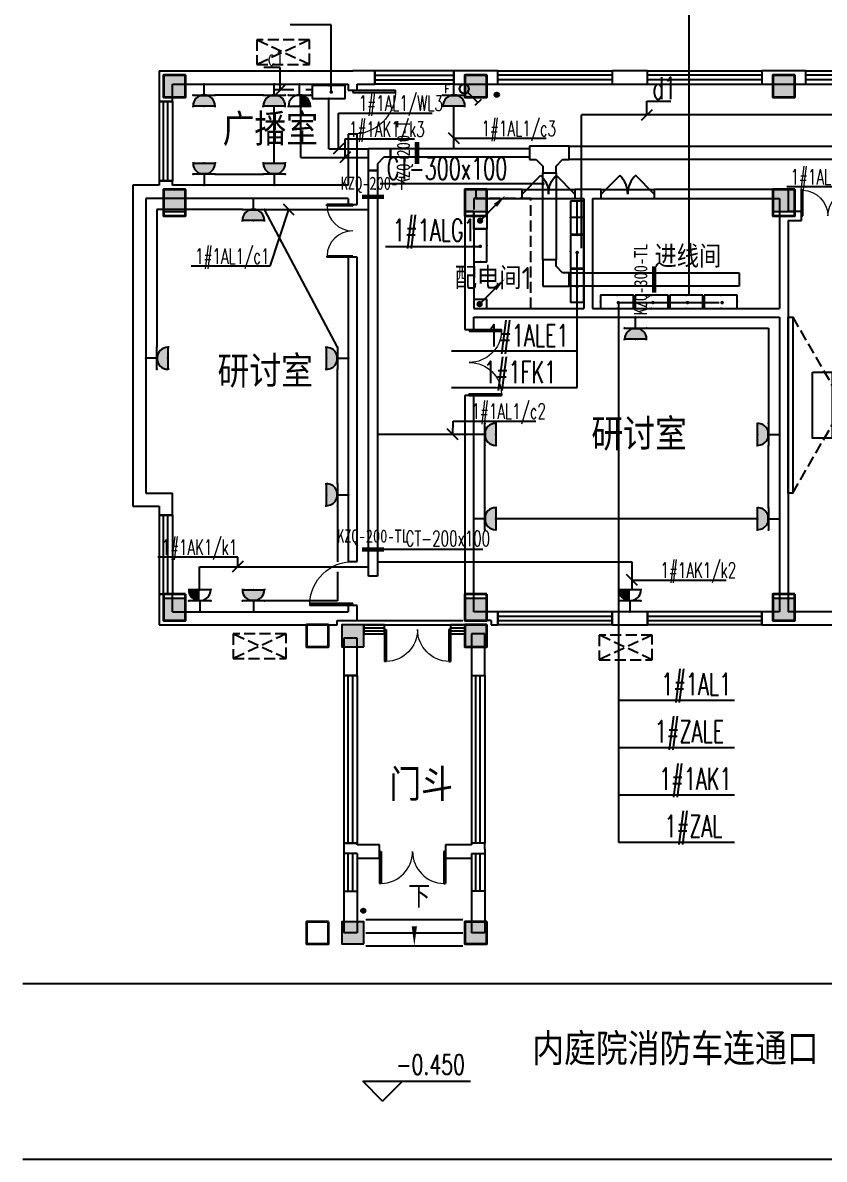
# Model space of a CAD drawing. Extents: x 0 to 302064749, y -59725395 to 1524223.
# Drawn here: x 2057830 to 2076047, y 1480524 to 1506369 of the extents above; entities that cross this region are included whole.
import ezdxf
from ezdxf.enums import TextEntityAlignment as Align

# ---------------------------------------------------------------- set-up
doc = ezdxf.new("R2010")
doc.units = 0
doc.header["$LTSCALE"] = 1000
doc.linetypes.add('DASH', pattern=[0.35, 0.25, -0.1])
for name, color, linetype in [('0-底图', 7, 'Continuous'), ('CABLETRAY', 4, 'Continuous'), ('CABLETRAY_DIM', 3, 'Continuous'), ('COLU', 7, 'Continuous'), ('COLU_HATCH', 251, 'Continuous'), ('CURTWALL', 4, 'Continuous'), ('DIM-照明', 3, 'Continuous'), ('DIM-箱柜', 7, 'Continuous'), ('DIM_ELEV', 3, 'Continuous'), ('DIM_SYMB', 3, 'Continuous'), ('DOOR_FIRE', 4, 'Continuous'), ('DOTLN', 2, 'DASH'), ('EQUIP-插座', 3, 'Continuous'), ('EQUIP-照明', 3, 'Continuous'), ('EQUIP-箱柜', 3, 'Continuous'), ('LWIRE', 4, 'Continuous'), ('PUB_TEXT', 7, 'Continuous'), ('STAIR', 2, 'Continuous'), ('TEL_LEAD', 3, 'Continuous'), ('TEXT', 7, 'Continuous'), ('WALL', 2, 'Continuous'), ('WINDOW', 4, 'Continuous'), ('WIRE-照明', 6, 'Continuous'), ('家具', 8, 'Continuous'), ('抗震支吊架', 2, 'Continuous'), ('排水', 153, 'Continuous'), ('看线', 30, 'Continuous'), ('空调外机', 211, 'Continuous'), ('道路-DX', 4, 'Continuous')]:
    doc.layers.add(name, color=color, linetype=linetype)
doc.layers.add('砼柱', color=2, linetype='Continuous', lineweight=35)
doc.styles.add('_TCH_DIM', font='SIMPLEX', dxfattribs={"width": 0.8, "height": 5, "bigfont": 'HZTXT'})
doc.styles.add('_TEL_DIM', font='simplex.shx', dxfattribs={"width": 0.8, "height": 3.5, "bigfont": 'gbcbig.shx'})
doc.styles.add('kzcad', font='', dxfattribs={"width": 0.8})
doc.styles.get("Standard").update_dxf_attribs({"font": 'geniso.shx', "bigfont": 'hztxt.shx'})
doc.styles.get('kzcad').set_extended_font_data('SimSun')

# ---------------------------------------------------------------- blocks, each defined once
blk = doc.blocks.new('$equip$00002928')
for p, q in [((-0.75, 0.6), (-0.75, 0)), ((0.75, 0.6), (-0.75, 0.6)), ((0.75, 0), (0.75, 0.6)), ((-0.75, 0), (0.75, 0))]:
    blk.add_line(p, q)
at = {"const_width": 0.04}
blk.add_lwpolyline([(-0.75, 0.6), (-0.75, 0), (0.75, 0), (0.75, 0.6), (-0.75, 0.6), (-0.75, 0)], dxfattribs=at)
for p in [(0, 0.6), (-0.75, 0.3), (0.75, 0.3), (0, 0)]:
    blk.add_point(p)
at = {"color": 7, "style": '_TEL_DIM', "flags": 1}
for tag in ['A', 'REMARK']:
    blk.add_attdef(tag, text='', height=0.00002, dxfattribs=at).set_placement((0, 0), align=Align.MIDDLE_CENTER)
blk = doc.blocks.new('$equip$00002936')
for p, q in [((-0.75, 0.6), (-0.75, 0)), ((0.75, 0.6), (-0.75, 0.6)), ((0, 0), (0, 0.6)), ((0.75, 0), (0.75, 0.6)), ((-0.75, 0.3), (0.75, 0.3)), ((-0.75, 0), (0.75, 0))]:
    blk.add_line(p, q)
at = {"const_width": 0.02}
blk.add_lwpolyline([(-0.75, 0.6), (-0.75, 0), (0.75, 0), (0.75, 0.6), (-0.75, 0.6), (-0.75, 0)], dxfattribs=at)
for p in [(0, 0.6), (-0.75, 0.3), (0, 0), (0.75, 0.3)]:
    blk.add_point(p)
at = {"color": 7, "style": '_TEL_DIM', "flags": 1}
for tag in ['A', 'REMARK']:
    blk.add_attdef(tag, text='', height=0.00002, dxfattribs=at).set_placement((0, 0), align=Align.MIDDLE_CENTER)
blk = doc.blocks.new('$TelecSys$00000079')
for p, q in [((0.7, 0.7), (0, 0)), ((0.104, 0.104), (0.104, 0.104)), ((-0.104, -0.104), (-0.104, -0.104))]:
    blk.add_line(p, q)
at = {"const_width": 0.142}
blk.add_lwpolyline([(-0.071, 0, 1), (0.071, 0, 1)], format="xyb", close=True, dxfattribs=at)
blk.add_solid([(0.63, 0.77), (0.77, 0.63), (1.15, 1.15)])
at = {"width": 0.8, "flags": 9}
blk.add_attdef('A', (0, 0), '', height=0.00002, dxfattribs=at)
blk = doc.blocks.new('$equip$00001237')
for p, q in [((-0.5, 1.05), (-0.5, 1)), ((0.5, 1.05), (0.5, 1)), ((-0.5, 1), (0.5, 1)), ((0.5, 0.5), (-0.5, 0.5)), ((0, 0.5), (0, 0))]:
    blk.add_line(p, q)
blk.add_arc((0, 1), 0.5, 180, 0)
for p in [(0, 1), (-0.5, 0.5), (0, 0), (0.5, 0.5)]:
    blk.add_point(p)
for points in [[(0.433, 0.75), (-0.433, 0.75), (0.5, 1), (-0.5, 1)], [(0.25, 0.567), (-0.25, 0.567), (0.433, 0.75), (-0.433, 0.75)], [(0, 0.5), (0, 0.5), (0.25, 0.567), (-0.25, 0.567)]]:
    blk.add_solid(points)
at = {"flags": 9}
blk.add_attdef('A', (0, 0), '', height=0.00002, dxfattribs=at)
blk = doc.blocks.new('$equip$00001764')
for p, q in [((-0.5, 1.05), (-0.5, 1)), ((0.5, 1.05), (0.5, 1)), ((-0.5, 1), (0.5, 1)), ((0.5, 0.5), (-0.5, 0.5)), ((0, 0.5), (0, 0))]:
    blk.add_line(p, q)
blk.add_arc((0, 1), 0.5, 180, 0)
for p in [(-0.5, 0.5), (0, 0), (0.5, 0.5)]:
    blk.add_point(p)
for points in [[(0.433, 0.75), (-0.433, 0.75), (0.5, 1), (-0.5, 1)], [(0.25, 0.567), (-0.25, 0.567), (0.433, 0.75), (-0.433, 0.75)], [(0, 0.5), (0, 0.5), (0.25, 0.567), (-0.25, 0.567)]]:
    blk.add_solid(points)
at = {"color": 7, "style": '_TEL_DIM'}
blk.add_attdef('$TEXT$', text='', height=0.4, dxfattribs=at).set_placement((0.303, 0.211), align=Align.MIDDLE_CENTER)
at = {"color": 7, "style": '_TEL_DIM', "flags": 1}
blk.add_attdef('A', text='', height=0.00002, dxfattribs=at).set_placement((0, 0), align=Align.MIDDLE_CENTER)
blk = doc.blocks.new('$equip$00002327')
for p, q in [((0.147, 0.356), (0.625, 0.833)), ((0.484, 0.975), (0.766, 0.692))]:
    blk.add_line(p, q)
blk.add_circle((0, 0.208), 0.208)
for p in [(-0.208, 0.208), (0, 0.417), (0, 0), (0.208, 0.208)]:
    blk.add_point(p)
at = {"color": 7, "flags": 1}
blk.add_attdef('A', text='', height=0.00002, dxfattribs=at).set_placement((0, 0), align=Align.MIDDLE_CENTER)
blk = doc.blocks.new('$equip$00001239')
for p, q in [((-0.5, 1.05), (-0.5, 1)), ((0.5, 1.05), (0.5, 1)), ((0.5, 1), (-0.5, 1)), ((0.5, 0.5), (-0.5, 0.5)), ((0, 0.5), (0, 0))]:
    blk.add_line(p, q)
blk.add_arc((0, 1), 0.5, 180, 0)
for points in [[(0, 0.75), (-0.433, 0.75), (0, 1), (-0.5, 1)], [(0, 0.567), (-0.25, 0.567), (0, 0.75), (-0.433, 0.75)], [(0, 0.5), (0, 0.5), (0, 0.567), (-0.25, 0.567)]]:
    blk.add_solid(points)
at = {"layer": 'EQUIP-照明'}
for p in [(0, 1), (-0.5, 0.5), (0, 0), (0.5, 0.5)]:
    blk.add_point(p, dxfattribs=at)
at = {"layer": 'EQUIP-照明', "flags": 9}
blk.add_attdef('A', (0, 0), '', height=0.00002, dxfattribs=at)
blk = doc.blocks.new('gfhj')
at = {"layer": 'WIRE-照明'}
blk.add_line((2070356, -9532), (2070356, -2024), dxfattribs=at)
blk = doc.blocks.new('js')
at = {"layer": '家具', "linetype": 'DASH'}
for points in [[(569568, 805988), (573281, 812418)], [(569568, 809988), (573281, 803558)]]:
    blk.add_lwpolyline(points, dxfattribs=at)
at = {"layer": '家具'}
for points in [[(573068, 811738), (573068, 811138), (573468, 811138), (573468, 811738)], [(573468, 811613), (573468, 811263), (573818, 811263), (573818, 811613)], [(574068, 811738), (574068, 811138), (574468, 811138), (574468, 811738)], [(574468, 811613), (574468, 811263), (574818, 811263), (574818, 811613)], [(575068, 811738), (575068, 811138), (575468, 811138), (575468, 811738)], [(575468, 811613), (575468, 811263), (575818, 811263), (575818, 811613)], [(576068, 811738), (576068, 811138), (576468, 811138), (576468, 811738)], [(576468, 811613), (576468, 811263), (576818, 811263), (576818, 811613)], [(577068, 811738), (577068, 811138), (577468, 811138), (577468, 811738)], [(577468, 811613), (577468, 811263), (577818, 811263), (577818, 811613)], [(577968, 811738), (577968, 811138), (578368, 811138), (578368, 811738)], [(578368, 811613), (578368, 811263), (578718, 811263), (578718, 811613)], [(578868, 811738), (578868, 811138), (579268, 811138), (579268, 811738)], [(579268, 811613), (579268, 811263), (579618, 811263), (579618, 811613)], [(573068, 811138), (573068, 810538), (573468, 810538), (573468, 811138)], [(574068, 811138), (574068, 810538), (574468, 810538), (574468, 811138)], [(575068, 811138), (575068, 810538), (575468, 810538), (575468, 811138)], [(576068, 811138), (576068, 810538), (576468, 810538), (576468, 811138)], [(577068, 811138), (577068, 810538), (577468, 810538), (577468, 811138)], [(577968, 811138), (577968, 810538), (578368, 810538), (578368, 811138)], [(578868, 811138), (578868, 810538), (579268, 810538), (579268, 811138)], [(573468, 811013), (573468, 810663), (573818, 810663), (573818, 811013)], [(574468, 811013), (574468, 810663), (574818, 810663), (574818, 811013)], [(575468, 811013), (575468, 810663), (575818, 810663), (575818, 811013)], [(576468, 811013), (576468, 810663), (576818, 810663), (576818, 811013)], [(577468, 811013), (577468, 810663), (577818, 810663), (577818, 811013)], [(578368, 811013), (578368, 810663), (578718, 810663), (578718, 811013)], [(579268, 811013), (579268, 810663), (579618, 810663), (579618, 811013)], [(569468, 805988), (569468, 809988), (569568, 809988), (569568, 805988)], [(572068, 809038), (572068, 809638), (572468, 809638), (572468, 809038)], [(572468, 809163), (572468, 809513), (572818, 809513), (572818, 809163)], [(573068, 809038), (573068, 809638), (573468, 809638), (573468, 809038)], [(573468, 809163), (573468, 809513), (573818, 809513), (573818, 809163)], [(574068, 809038), (574068, 809638), (574468, 809638), (574468, 809038)], [(574468, 809163), (574468, 809513), (574818, 809513), (574818, 809163)], [(575068, 809038), (575068, 809638), (575468, 809638), (575468, 809038)], [(575468, 809163), (575468, 809513), (575818, 809513), (575818, 809163)], [(576068, 809038), (576068, 809638), (576468, 809638), (576468, 809038)], [(576468, 809163), (576468, 809513), (576818, 809513), (576818, 809163)], [(577068, 809038), (577068, 809638), (577468, 809638), (577468, 809038)], [(577468, 809163), (577468, 809513), (577818, 809513), (577818, 809163)], [(577968, 809038), (577968, 809638), (578368, 809638), (578368, 809038)], [(578368, 809163), (578368, 809513), (578718, 809513), (578718, 809163)], [(578868, 809038), (578868, 809638), (579268, 809638), (579268, 809038)], [(579268, 809163), (579268, 809513), (579618, 809513), (579618, 809163)], [(572068, 808438), (572068, 809038), (572468, 809038), (572468, 808438)], [(573068, 808438), (573068, 809038), (573468, 809038), (573468, 808438)], [(574068, 808438), (574068, 809038), (574468, 809038), (574468, 808438)], [(575068, 808438), (575068, 809038), (575468, 809038), (575468, 808438)], [(576068, 808438), (576068, 809038), (576468, 809038), (576468, 808438)], [(577068, 808438), (577068, 809038), (577468, 809038), (577468, 808438)], [(577968, 808438), (577968, 809038), (578368, 809038), (578368, 808438)], [(578868, 808438), (578868, 809038), (579268, 809038), (579268, 808438)], [(570018, 808738), (570468, 808738), (570468, 807238), (570018, 807238)], [(572468, 808563), (572468, 808913), (572818, 808913), (572818, 808563)], [(573468, 808563), (573468, 808913), (573818, 808913), (573818, 808563)], [(574468, 808563), (574468, 808913), (574818, 808913), (574818, 808563)], [(575468, 808563), (575468, 808913), (575818, 808913), (575818, 808563)], [(576468, 808563), (576468, 808913), (576818, 808913), (576818, 808563)], [(577468, 808563), (577468, 808913), (577818, 808913), (577818, 808563)], [(578368, 808563), (578368, 808913), (578718, 808913), (578718, 808563)], [(579268, 808563), (579268, 808913), (579618, 808913), (579618, 808563)], [(572068, 806938), (572068, 807538), (572468, 807538), (572468, 806938)], [(572468, 807063), (572468, 807413), (572818, 807413), (572818, 807063)], [(573068, 806938), (573068, 807538), (573468, 807538), (573468, 806938)], [(573468, 807063), (573468, 807413), (573818, 807413), (573818, 807063)], [(574068, 806938), (574068, 807538), (574468, 807538), (574468, 806938)], [(574468, 807063), (574468, 807413), (574818, 807413), (574818, 807063)], [(575068, 806938), (575068, 807538), (575468, 807538), (575468, 806938)], [(575468, 807063), (575468, 807413), (575818, 807413), (575818, 807063)], [(576068, 806938), (576068, 807538), (576468, 807538), (576468, 806938)], [(576468, 807063), (576468, 807413), (576818, 807413), (576818, 807063)], [(577068, 806938), (577068, 807538), (577468, 807538), (577468, 806938)], [(577468, 807063), (577468, 807413), (577818, 807413), (577818, 807063)], [(577968, 806938), (577968, 807538), (578368, 807538), (578368, 806938)], [(578368, 807063), (578368, 807413), (578718, 807413), (578718, 807063)], [(578868, 806938), (578868, 807538), (579268, 807538), (579268, 806938)], [(579268, 807063), (579268, 807413), (579618, 807413), (579618, 807063)], [(579768, 806938), (579768, 807538), (580168, 807538), (580168, 806938)], [(580168, 807063), (580168, 807413), (580518, 807413), (580518, 807063)], [(572068, 806338), (572068, 806938), (572468, 806938), (572468, 806338)], [(573068, 806338), (573068, 806938), (573468, 806938), (573468, 806338)], [(574068, 806338), (574068, 806938), (574468, 806938), (574468, 806338)], [(575068, 806338), (575068, 806938), (575468, 806938), (575468, 806338)], [(576068, 806338), (576068, 806938), (576468, 806938), (576468, 806338)], [(577068, 806338), (577068, 806938), (577468, 806938), (577468, 806338)], [(577968, 806338), (577968, 806938), (578368, 806938), (578368, 806338)], [(578868, 806338), (578868, 806938), (579268, 806938), (579268, 806338)], [(579768, 806338), (579768, 806938), (580168, 806938), (580168, 806338)], [(572468, 806463), (572468, 806813), (572818, 806813), (572818, 806463)], [(573468, 806463), (573468, 806813), (573818, 806813), (573818, 806463)], [(574468, 806463), (574468, 806813), (574818, 806813), (574818, 806463)], [(575468, 806463), (575468, 806813), (575818, 806813), (575818, 806463)], [(576468, 806463), (576468, 806813), (576818, 806813), (576818, 806463)], [(577468, 806463), (577468, 806813), (577818, 806813), (577818, 806463)], [(578368, 806463), (578368, 806813), (578718, 806813), (578718, 806463)], [(579268, 806463), (579268, 806813), (579618, 806813), (579618, 806463)], [(580168, 806463), (580168, 806813), (580518, 806813), (580518, 806463)], [(573068, 804838), (573068, 805438), (573468, 805438), (573468, 804838)], [(574068, 804838), (574068, 805438), (574468, 805438), (574468, 804838)], [(575068, 804838), (575068, 805438), (575468, 805438), (575468, 804838)], [(576068, 804838), (576068, 805438), (576468, 805438), (576468, 804838)], [(577068, 804838), (577068, 805438), (577468, 805438), (577468, 804838)], [(577968, 804838), (577968, 805438), (578368, 805438), (578368, 804838)], [(578868, 804838), (578868, 805438), (579268, 805438), (579268, 804838)], [(579768, 804838), (579768, 805438), (580168, 805438), (580168, 804838)], [(573468, 804963), (573468, 805313), (573818, 805313), (573818, 804963)], [(574468, 804963), (574468, 805313), (574818, 805313), (574818, 804963)], [(575468, 804963), (575468, 805313), (575818, 805313), (575818, 804963)], [(576468, 804963), (576468, 805313), (576818, 805313), (576818, 804963)], [(577468, 804963), (577468, 805313), (577818, 805313), (577818, 804963)], [(578368, 804963), (578368, 805313), (578718, 805313), (578718, 804963)], [(579268, 804963), (579268, 805313), (579618, 805313), (579618, 804963)], [(580168, 804963), (580168, 805313), (580518, 805313), (580518, 804963)], [(573068, 804238), (573068, 804838), (573468, 804838), (573468, 804238)], [(574068, 804238), (574068, 804838), (574468, 804838), (574468, 804238)], [(575068, 804238), (575068, 804838), (575468, 804838), (575468, 804238)], [(576068, 804238), (576068, 804838), (576468, 804838), (576468, 804238)], [(577068, 804238), (577068, 804838), (577468, 804838), (577468, 804238)], [(577968, 804238), (577968, 804838), (578368, 804838), (578368, 804238)], [(578868, 804238), (578868, 804838), (579268, 804838), (579268, 804238)], [(579768, 804238), (579768, 804838), (580168, 804838), (580168, 804238)], [(573468, 804363), (573468, 804713), (573818, 804713), (573818, 804363)], [(574468, 804363), (574468, 804713), (574818, 804713), (574818, 804363)], [(575468, 804363), (575468, 804713), (575818, 804713), (575818, 804363)], [(576468, 804363), (576468, 804713), (576818, 804713), (576818, 804363)], [(577468, 804363), (577468, 804713), (577818, 804713), (577818, 804363)], [(578368, 804363), (578368, 804713), (578718, 804713), (578718, 804363)], [(579268, 804363), (579268, 804713), (579618, 804713), (579618, 804363)], [(580168, 804363), (580168, 804713), (580518, 804713), (580518, 804363)]]:
    blk.add_lwpolyline(points, close=True, dxfattribs=at)
blk = doc.blocks.new('ng')
at = {"layer": '排水'}
for p, q in [((345991, 781358), (346091, 781358)), ((346041, 781408), (346041, 781308))]:
    blk.add_line(p, q, dxfattribs=at)
blk.add_circle((346041, 781358), 50, dxfattribs=at)
blk = doc.blocks.new('1111')
at = {"layer": 'COLU_HATCH'}
h = blk.add_hatch(color=256, dxfattribs=at)
h.dxf.hatch_style = 1
h.paths.add_polyline_path([(1099492, 1114091), (1099492, 1114591), (1098992, 1114591), (1098992, 1114091)])
h = blk.add_hatch(color=256, dxfattribs=at)
h.dxf.hatch_style = 1
h.paths.add_polyline_path([(1106342, 1114091), (1106342, 1114591), (1105842, 1114591), (1105842, 1114091)])
h = blk.add_hatch(color=256, dxfattribs=at)
h.dxf.hatch_style = 1
h.paths.add_polyline_path([(1113342, 1114091), (1113342, 1114591), (1112842, 1114591), (1112842, 1114091)])
h = blk.add_hatch(color=256, dxfattribs=at)
h.dxf.hatch_style = 1
h.paths.add_polyline_path([(1099492, 1111491), (1099492, 1111991), (1098992, 1111991), (1098992, 1111491)])
h = blk.add_hatch(color=256, dxfattribs=at)
h.dxf.hatch_style = 1
h.paths.add_polyline_path([(1106342, 1111491), (1106342, 1111991), (1105842, 1111991), (1105842, 1111491)])
h = blk.add_hatch(color=256, dxfattribs=at)
h.dxf.hatch_style = 1
h.paths.add_polyline_path([(1113342, 1111491), (1113342, 1111991), (1112842, 1111991), (1112842, 1111491)])
h = blk.add_hatch(color=256, dxfattribs=at)
h.dxf.hatch_style = 1
h.paths.add_polyline_path([(1099492, 1102191), (1099492, 1102691), (1098992, 1102691), (1098992, 1102191)])
h = blk.add_hatch(color=256, dxfattribs=at)
h.dxf.hatch_style = 1
h.paths.add_polyline_path([(1106342, 1102191), (1106342, 1102691), (1105842, 1102691), (1105842, 1102191)])
h = blk.add_hatch(color=256, dxfattribs=at)
h.dxf.hatch_style = 1
h.paths.add_polyline_path([(1113342, 1102191), (1113342, 1102691), (1112842, 1102691), (1112842, 1102191)])
h = blk.add_hatch(color=256, dxfattribs=at)
h.dxf.hatch_style = 1
h.paths.add_polyline_path([(1103542, 1101591), (1103542, 1102091), (1103042, 1102091), (1103042, 1101591)])
h = blk.add_hatch(color=256, dxfattribs=at)
h.dxf.hatch_style = 1
h.paths.add_polyline_path([(1106342, 1101591), (1106342, 1102091), (1105842, 1102091), (1105842, 1101591)])
h = blk.add_hatch(color=256, dxfattribs=at)
h.dxf.hatch_style = 1
h.paths.add_polyline_path([(1103542, 1094841), (1103542, 1095341), (1103042, 1095341), (1103042, 1094841)])
h = blk.add_hatch(color=256, dxfattribs=at)
h.dxf.hatch_style = 1
h.paths.add_polyline_path([(1106342, 1094841), (1106342, 1095341), (1105842, 1095341), (1105842, 1094841)])
at = {"layer": 'COLU'}
for points in [[(1099492, 1114091), (1099492, 1114591), (1098992, 1114591), (1098992, 1114091)], [(1106342, 1114091), (1106342, 1114591), (1105842, 1114591), (1105842, 1114091)], [(1113342, 1114091), (1113342, 1114591), (1112842, 1114591), (1112842, 1114091)], [(1099492, 1111491), (1099492, 1111991), (1098992, 1111991), (1098992, 1111491)], [(1106342, 1111491), (1106342, 1111991), (1105842, 1111991), (1105842, 1111491)], [(1113342, 1111491), (1113342, 1111991), (1112842, 1111991), (1112842, 1111491)], [(1099492, 1102191), (1099492, 1102691), (1098992, 1102691), (1098992, 1102191)], [(1106342, 1102191), (1106342, 1102691), (1105842, 1102691), (1105842, 1102191)], [(1113342, 1102191), (1113342, 1102691), (1112842, 1102691), (1112842, 1102191)], [(1103542, 1101591), (1103542, 1102091), (1103042, 1102091), (1103042, 1101591)], [(1106342, 1101591), (1106342, 1102091), (1105842, 1102091), (1105842, 1101591)], [(1103542, 1094841), (1103542, 1095341), (1103042, 1095341), (1103042, 1094841)], [(1106342, 1094841), (1106342, 1095341), (1105842, 1095341), (1105842, 1094841)]]:
    blk.add_lwpolyline(points, close=True, dxfattribs=at)
blk = doc.blocks.new('rtyu')
at = {"layer": '砼柱', "lineweight": 35}
for points in [[(2821608, 730240), (2821108, 730240), (2821108, 729740), (2821608, 729740)], [(2821608, 730240), (2821108, 730240), (2821108, 729740), (2821608, 729740)], [(2828458, 730240), (2827958, 730240), (2827958, 729740), (2828458, 729740)], [(2828458, 730240), (2827958, 730240), (2827958, 729740), (2828458, 729740)], [(2835458, 730240), (2834958, 730240), (2834958, 729740), (2835458, 729740)], [(2835458, 730240), (2834958, 730240), (2834958, 729740), (2835458, 729740)], [(2821608, 727640), (2821108, 727640), (2821108, 727040), (2821608, 727040)], [(2821608, 727640), (2821108, 727640), (2821108, 727040), (2821608, 727040)], [(2828458, 727640), (2827958, 727640), (2827958, 727040), (2828458, 727040)], [(2828458, 727640), (2827958, 727640), (2827958, 727040), (2828458, 727040)], [(2835458, 727640), (2834958, 727640), (2834958, 727040), (2835458, 727040)], [(2835458, 727640), (2834958, 727640), (2834958, 727040), (2835458, 727040)], [(2821608, 718440), (2821108, 718440), (2821108, 717840), (2821608, 717840)], [(2821608, 718440), (2821108, 718440), (2821108, 717840), (2821608, 717840)], [(2828458, 718440), (2827958, 718440), (2827958, 717840), (2828458, 717840)], [(2828458, 718440), (2827958, 718440), (2827958, 717840), (2828458, 717840)], [(2835458, 718440), (2834958, 718440), (2834958, 717840), (2835458, 717840)], [(2835458, 718440), (2834958, 718440), (2834958, 717840), (2835458, 717840)], [(2824858, 717740), (2824358, 717740), (2824358, 717240), (2824858, 717240)], [(2824858, 717740), (2824358, 717740), (2824358, 717240), (2824858, 717240)], [(2828458, 717740), (2827958, 717740), (2827958, 717240), (2828458, 717240)], [(2828458, 717740), (2827958, 717740), (2827958, 717240), (2828458, 717240)], [(2824858, 710990), (2824358, 710990), (2824358, 710490), (2824858, 710490)], [(2824858, 710990), (2824358, 710990), (2824358, 710490), (2824858, 710490)], [(2828458, 710990), (2827958, 710990), (2827958, 710490), (2828458, 710490)], [(2828458, 710990), (2827958, 710990), (2827958, 710490), (2828458, 710490)]]:
    blk.add_lwpolyline(points, close=True, dxfattribs=at)
blk = doc.blocks.new('A$C6D717843')
at = {"layer": 'TEXT'}
blk.add_blockref('rtyu', (-2821208, -641940), dxfattribs=at)
blk = doc.blocks.new('$WINLIB2D$00000001')
at = {"color": 0}
for points in [[(-0.5, 0.5), (-0.5, -0.5)], [(-0.5, 0.5), (0.5, 0.5)], [(0.5, -0.5), (0.5, 0.5)], [(0.5, 0.1667), (-0.5, 0.1667)], [(0.5, -0.1667), (-0.5, -0.1667)], [(-0.5, -0.5), (0.5, -0.5)]]:
    blk.add_lwpolyline(points, dxfattribs=at)
blk = doc.blocks.new('$DorLib2D$00000002')
for p, q in [((-0.5, 0), (-0.5, 0.4875)), ((-0.475, 0.4875), (-0.5, 0.4875)), ((-0.475, 0), (-0.475, 0.4875)), ((0.475, 0), (0.475, 0.4875)), ((0.475, 0.4875), (0.5, 0.4875)), ((0.5, 0), (0.5, 0.4875)), ((-0.5, 0), (-0.475, 0)), ((0.5, 0), (0.475, 0))]:
    blk.add_line(p, q)
at = {"lineweight": 13}
for centre, start, end in [((-0.4875, 0), 0, 88.53072), ((0.4875, 0), 91.46928, 180)]:
    blk.add_arc(centre, 0.4875, start, end, dxfattribs=at)
blk = doc.blocks.new('$DorLib2D$00000001')
for p, q in [((0.45, 0.975), (0.5, 0.975)), ((0.45, 0), (0.45, 0.975)), ((0.5, 0), (0.5, 0.975)), ((0.5, 0), (0.45, 0))]:
    blk.add_line(p, q)
at = {"lineweight": 13}
blk.add_arc((0.475, 0), 0.975, 91.4693, 180, dxfattribs=at)
blk = doc.blocks.new('$DorLib2D$00000116')
at = {"color": 0}
for p, q in [((-0.5, 0), (-0.146, 0.354)), ((0.5, 0), (0.146, 0.354))]:
    blk.add_line(p, q, dxfattribs=at)
for centre, start, end in [((-0.5, 0), 0, 45), ((0.5, 0), 135, 180)]:
    blk.add_arc(centre, 0.5, start, end, dxfattribs=at)
blk = doc.blocks.new('gfhjghj')
at = {"layer": 'CURTWALL'}
for p, q in [((1068656.6, 13750.1), (1068182.7, 13750.1)), ((1068182.7, 13750.1), (1068182.7, 13550.1)), ((1068656.6, 13550.1), (1068656.6, 13750.1)), ((1070482.7, 13750.1), (1070156.6, 13750.1)), ((1070156.6, 13750.1), (1070156.6, 13550.1)), ((1070482.7, 13550.1), (1070482.7, 13750.1)), ((1068182.7, 13683.4), (1068656.6, 13683.4)), ((1068182.7, 13616.7), (1068656.6, 13616.7)), ((1068182.7, 13550.1), (1068656.6, 13550.1)), ((1070156.6, 13683.4), (1070482.7, 13683.4)), ((1070156.6, 13616.7), (1070482.7, 13616.7)), ((1070156.6, 13550.1), (1070482.7, 13550.1))]:
    blk.add_line(p, q, dxfattribs=at)
at = {"layer": 'DIM_ELEV'}
for p, q in [((1068611.5, 2923.2), (1068161.5, 3373.2)), ((1068161.5, 3373.2), (1070612.5, 3373.2)), ((1068611.5, 2923.2), (1069061.5, 3373.2))]:
    blk.add_line(p, q, dxfattribs=at)
at = {"layer": 'DIM_SYMB'}
blk.add_lwpolyline([(1069332.7, 7166.8, 0, 0, 0), (1069332.7, 6450.1, 0, 120, 0), (1069332.7, 6900.1, 0, 0, 0)], format="xyseb", dxfattribs=at)
at = {"layer": 'DOOR_FIRE'}
for p, q in [((1071782.7, 23650.1), (1072982.7, 23650.1)), ((1073582.7, 23650.1), (1074782.7, 23650.1)), ((1071782.7, 23450.1), (1072982.7, 23450.1)), ((1073582.7, 23450.1), (1074782.7, 23450.1))]:
    blk.add_line(p, q, dxfattribs=at)
at = {"layer": 'STAIR'}
for p, q in [((1068232.7, 7050.1), (1070432.7, 7050.1)), ((1068232.7, 6750.1), (1070432.7, 6750.1)), ((1068232.7, 6450.1), (1070432.7, 6450.1))]:
    blk.add_line(p, q, dxfattribs=at)
at = {"layer": 'WALL'}
for p, q in [((1063532.7, 26350.1), (1067932.7, 26350.1)), ((1063532.7, 26350.1), (1063532.7, 25650.1)), ((1068432.7, 26350.1), (1067932.7, 26350.1)), ((1068432.7, 26050.1), (1068432.7, 26350.1)), ((1071232.7, 26350.1), (1070232.7, 26350.1)), ((1070232.7, 26350.1), (1070232.7, 26050.1)), ((1071232.7, 26050.1), (1071232.7, 26350.1)), ((1074632.7, 26350.1), (1073832.7, 26350.1)), ((1073832.7, 26350.1), (1073832.7, 26050.1)), ((1074632.7, 26050.1), (1074632.7, 26350.1)), ((1078232.7, 26350.1), (1077232.7, 26350.1)), ((1077232.7, 26350.1), (1077232.7, 26050.1)), ((1078232.7, 26050.1), (1078232.7, 26350.1)), ((1063832.7, 26050.1), (1067832.7, 26050.1)), ((1063832.7, 25650.1), (1063832.7, 26050.1)), ((1067832.7, 26050.1), (1067832.7, 25910.1)), ((1067832.7, 25910.1), (1068032.7, 25910.1)), ((1068032.7, 26050.1), (1068432.7, 26050.1)), ((1068032.7, 25910.1), (1068032.7, 26050.1)), ((1070232.7, 26050.1), (1071232.7, 26050.1)), ((1073832.7, 26050.1), (1074632.7, 26050.1)), ((1077232.7, 26050.1), (1078232.7, 26050.1)), ((1063532.7, 25650.1), (1063832.7, 25650.1)), ((1068032.7, 24910.1), (1067832.7, 24910.1)), ((1067832.7, 24910.1), (1067832.7, 23750.1)), ((1068032.7, 23550.1), (1068032.7, 24910.1)), ((1063832.7, 23850.1), (1063532.7, 23850.1)), ((1063532.7, 23850.1), (1063532.7, 23750.1)), ((1063832.7, 23750.1), (1063832.7, 23850.1)), ((1062932.7, 23750.1), (1062932.7, 16450.1)), ((1063532.7, 23750.1), (1062932.7, 23750.1)), ((1067832.7, 23750.1), (1063832.7, 23750.1)), ((1068032.7, 23310.1), (1068032.7, 23550.1)), ((1071782.7, 23650.1), (1070732.7, 23650.1)), ((1070732.7, 23650.1), (1070732.7, 23450.1)), ((1071782.7, 23450.1), (1071782.7, 23650.1)), ((1073282.7, 23650.1), (1072982.7, 23650.1)), ((1072982.7, 23650.1), (1072982.7, 23450.1)), ((1073582.7, 23650.1), (1073282.7, 23650.1)), ((1073582.7, 23450.1), (1073582.7, 23650.1)), ((1077832.7, 23650.1), (1074782.7, 23650.1)), ((1074782.7, 23650.1), (1074782.7, 23450.1)), ((1077832.7, 23650.1), (1077832.7, 23150.1)), ((1063232.7, 23450.1), (1063232.7, 16750.1)), ((1063732.7, 23450.1), (1063232.7, 23450.1)), ((1067832.7, 23450.1), (1063732.7, 23450.1)), ((1067832.7, 23450.1), (1067832.7, 23310.1)), ((1067832.7, 23310.1), (1068032.7, 23310.1)), ((1070732.7, 23450.1), (1071782.7, 23450.1)), ((1072982.7, 23450.1), (1073182.7, 23450.1)), ((1073182.7, 23450.1), (1073182.7, 20950.1)), ((1073382.7, 23450.1), (1073382.7, 20950.1)), ((1073382.7, 23450.1), (1073582.7, 23450.1)), ((1074782.7, 23450.1), (1077632.7, 23450.1)), ((1077632.7, 23450.1), (1077632.7, 23050.1)), ((1070482.7, 23150.1), (1070482.7, 20850.1)), ((1070682.7, 23150.1), (1070482.7, 23150.1)), ((1070682.7, 23150.1), (1070682.7, 20950.1)), ((1077632.7, 23050.1), (1077632.7, 20950.1)), ((1078132.7, 23150.1), (1077832.7, 23150.1)), ((1078132.7, 22950.1), (1078132.7, 23150.1)), ((1077832.7, 22950.1), (1078132.7, 22950.1)), ((1077832.7, 22950.1), (1077832.7, 20850.1)), ((1067832.7, 22110.1), (1067832.7, 15190.1)), ((1068032.7, 22110.1), (1067832.7, 22110.1)), ((1068032.7, 15190.1), (1068032.7, 22110.1)), ((1070682.7, 20950.1), (1073182.7, 20950.1)), ((1073382.7, 20950.1), (1077632.7, 20950.1)), ((1070482.7, 20850.1), (1070482.7, 20470.3)), ((1070682.7, 20470.3), (1070682.7, 20750.1)), ((1070682.7, 20750.1), (1073282.7, 20750.1)), ((1073282.7, 20750.1), (1077632.7, 20750.1)), ((1077632.7, 20750.1), (1077632.7, 14050.1)), ((1077832.7, 20850.1), (1077832.7, 14050.1)), ((1070482.7, 20470.3), (1070682.7, 20470.3)), ((1070682.7, 18970.3), (1070482.7, 18970.3)), ((1070482.7, 18970.3), (1070482.7, 13850.1)), ((1070682.7, 14050.1), (1070682.7, 18970.3)), ((1063232.7, 16750.1), (1063832.7, 16750.1)), ((1063832.7, 16250.1), (1063832.7, 16750.1)), ((1062932.7, 16450.1), (1063532.7, 16450.1)), ((1063532.7, 16450.1), (1063532.7, 16250.1)), ((1063532.7, 16250.1), (1063832.7, 16250.1)), ((1067832.7, 15190.1), (1068032.7, 15190.1)), ((1063832.7, 14450.1), (1063532.7, 14450.1)), ((1063532.7, 14450.1), (1063532.7, 13750.1)), ((1063832.7, 14050.1), (1063832.7, 14450.1)), ((1063832.7, 14050.1), (1067582.7, 14050.1)), ((1067582.7, 14050.1), (1067832.7, 14050.1)), ((1068032.7, 14190.1), (1067832.7, 14190.1)), ((1067832.7, 14190.1), (1067832.7, 14050.1)), ((1068032.7, 13850.1), (1068032.7, 14190.1)), ((1071082.7, 14050.1), (1070682.7, 14050.1)), ((1071232.7, 14050.1), (1071082.7, 14050.1)), ((1071232.7, 13750.1), (1071232.7, 14050.1)), ((1074632.7, 14050.1), (1073832.7, 14050.1)), ((1073832.7, 14050.1), (1073832.7, 13750.1)), ((1074632.7, 13750.1), (1074632.7, 14050.1)), ((1077632.7, 14050.1), (1077232.7, 14050.1)), ((1077232.7, 14050.1), (1077232.7, 13750.1)), ((1079032.7, 14050.1), (1077832.7, 14050.1)), ((1063532.7, 13750.1), (1067582.7, 13750.1)), ((1067582.7, 13750.1), (1067582.7, 13850.1)), ((1067582.7, 13850.1), (1068032.7, 13850.1)), ((1071082.7, 13850.1), (1070482.7, 13850.1)), ((1071082.7, 13850.1), (1071082.7, 13750.1)), ((1071082.7, 13750.1), (1071232.7, 13750.1)), ((1073832.7, 13750.1), (1074632.7, 13750.1)), ((1077232.7, 13750.1), (1077732.7, 13750.1)), ((1077732.7, 13750.1), (1079032.7, 13750.1)), ((1067732.7, 13450.1), (1067732.7, 12600.1)), ((1068032.7, 13450.1), (1067732.7, 13450.1)), ((1068032.7, 12600.1), (1068032.7, 13450.1)), ((1070632.7, 13550.1), (1070632.7, 12600.1)), ((1070932.7, 13550.1), (1070632.7, 13550.1)), ((1070932.7, 12600.1), (1070932.7, 13550.1)), ((1067732.7, 12600.1), (1068032.7, 12600.1)), ((1070632.7, 12600.1), (1070932.7, 12600.1)), ((1068032.7, 8790.1), (1067732.7, 8790.1)), ((1067732.7, 8790.1), (1067732.7, 8650.1)), ((1068032.7, 8750.1), (1068032.7, 8790.1)), ((1070932.7, 8790.1), (1070632.7, 8790.1)), ((1070632.7, 8790.1), (1070632.7, 8750.1)), ((1070932.7, 8650.1), (1070932.7, 8790.1)), ((1067732.7, 8650.1), (1067732.7, 6750.1)), ((1068542.7, 8750.1), (1068032.7, 8750.1)), ((1068542.7, 8450.1), (1068542.7, 8750.1)), ((1070632.7, 8750.1), (1070042.7, 8750.1)), ((1070042.7, 8750.1), (1070042.7, 8450.1)), ((1070932.7, 8650.1), (1070932.7, 6750.1)), ((1068032.7, 8450.1), (1068542.7, 8450.1)), ((1068032.7, 8450.1), (1068032.7, 6750.1)), ((1070042.7, 8450.1), (1070632.7, 8450.1)), ((1070632.7, 8450.1), (1070632.7, 6750.1)), ((1068032.7, 6750.1), (1067732.7, 6750.1)), ((1070932.7, 6750.1), (1070632.7, 6750.1))]:
    blk.add_line(p, q, dxfattribs=at)
at = {"layer": '看线'}
for p, q in [((1068032.7, 13850.1), (1070432.7, 13850.1)), ((1068232.7, 13750.1), (1070432.7, 13750.1))]:
    blk.add_line(p, q, dxfattribs=at)
at = {"layer": '空调外机', "linetype": 'DASH'}
for p, q in [((1066950.1, 27054.2), (1065750.1, 26491.7)), ((1066950.1, 26491.7), (1065750.1, 27054.2)), ((1066416, 13547.4), (1065216, 12984.9)), ((1066416, 12984.9), (1065216, 13547.4)), ((1074737.6, 13521.2), (1073537.6, 12958.7)), ((1074737.6, 12958.7), (1073537.6, 13521.2))]:
    blk.add_line(p, q, dxfattribs=at)
for points in [[(1066950.1, 27054.2), (1065750.1, 27054.2), (1065750.1, 26491.7), (1066950.1, 26491.7)], [(1066416, 13547.4), (1065216, 13547.4), (1065216, 12984.9), (1066416, 12984.9)], [(1074737.6, 13521.2), (1073537.6, 13521.2), (1073537.6, 12958.7), (1074737.6, 12958.7)]]:
    blk.add_lwpolyline(points, close=True, dxfattribs=at)
at = {"layer": '道路-DX', "ltscale": 5}
for p, q in [((1060432.7, 5600.1), (1142132.7, 5600.1)), ((1060432.7, 1600.1), (1129132.7, 1600.1))]:
    blk.add_line(p, q, dxfattribs=at)
for name, p in [('A$C6D717843', (1063732.7, -62049.9)), ('1111', (-35359.3, -1088341))]:
    blk.add_blockref(name, p)
at = {"layer": 'DOOR_FIRE', "yscale": 1200, "zscale": 200}
for p, xscale, rotation in [((1072382.7, 23550.1), -1200, 1.581207165202159e-08), ((1074182.7, 23550.1), 1200, 1.581189644959099e-08)]:
    blk.add_blockref('$DorLib2D$00000116', p, dxfattribs=dict(at, xscale=xscale, rotation=rotation))
at = {"layer": 'WINDOW'}
for name, p, xscale, yscale, zscale, rotation in [('$WINLIB2D$00000001', (1069332.7, 26200.1), 1800, 300, 300, 180.0000000163935), ('$WINLIB2D$00000001', (1072532.7, 26200.1), -2600, 300, 300, 180.0000000163936), ('$WINLIB2D$00000001', (1075932.7, 26200.1), -2600, 300, 300, 180.0000000163936), ('$WINLIB2D$00000001', (1079532.7, 26200.1), -2600, 300, 300, 180.0000000163936), ('$DorLib2D$00000001', (1067932.7, 25410.1), -1000, 1000, 200, 270), ('$WINLIB2D$00000001', (1063682.7, 24750.1), 1800, 300, 300, 270), ('$DorLib2D$00000002', (1078732.7, 23050.1), -1200, 1200, 200, 1.581191177990605e-08), ('$DorLib2D$00000002', (1067932.7, 22710.1), 1200, 1200, 200, 90), ('$DorLib2D$00000002', (1070582.7, 19720.3), -1500, 1500, 200, 270), ('$WINLIB2D$00000001', (1063682.7, 15350.1), 1800, 300, 300, 270), ('$DorLib2D$00000001', (1067932.7, 14690.1), -1000, 1000, 200, 90), ('$WINLIB2D$00000001', (1072532.7, 13900.1), 2600, 300, 300, 180.0000000158119), ('$WINLIB2D$00000001', (1075932.7, 13900.1), 2600, 300, 300, 180.0000000158119), ('$DorLib2D$00000002', (1069406.6, 13650.1), -1500, 1500, 200, 180), ('$WINLIB2D$00000001', (1067882.7, 10695.1), 3810.000000000001, 300.0000000000001, 300, 270), ('$WINLIB2D$00000001', (1070782.7, 10695.1), -3810, 300, 300, 90), ('$WINLIB2D$00000001', (1067882.7, 8125.1), 850.0000000000002, 300.0000000000001, 300, 270), ('$DorLib2D$00000002', (1069292.7, 8600.1), 1500, 1500, 300, 180.0000000158843), ('$WINLIB2D$00000001', (1070782.7, 8125.1), -850.0000000000002, 300.0000000000001, 300, 90)]:
    blk.add_blockref(name, p, dxfattribs=dict(at, xscale=xscale, yscale=yscale, zscale=zscale, rotation=rotation))
at = {"layer": '家具'}
blk.add_blockref('js', (508364.6, -789238.3), dxfattribs=at)
at = {"layer": '排水'}
for p in [(725167.1, -755550.2), (722132, -774106.2)]:
    blk.add_blockref('ng', p, dxfattribs=at)
at = {"layer": 'PUB_TEXT'}
for s, height, p in [('广播室', 723.4, (1064975.3, 24651.8)), ('进线间', 506.38, (1074790.5, 21875.1)), ('配电间1', 506.38, (1070250.3, 21383.7)), ('研讨室', 723.4, (1064859.4, 19148.4)), ('研讨室', 723.4, (1073355.2, 17718.6)), ('门斗', 723.4, (1068763.9, 9750.3)), ('内庭院消防车连通口', 723.4, (1072012.2, 3739.2))]:
    blk.add_text(s, height=height, dxfattribs=at).set_placement(p)
at = {"layer": 'PUB_TEXT', "style": '_TCH_DIM'}
blk.add_text('下', height=506.4, dxfattribs=at).set_placement((1069190.3, 7324.3))
at = {"layer": 'PUB_TEXT', "style": '_TCH_DIM', "width": 0.705882}
blk.add_text('-0.450', height=446.25, dxfattribs=at).set_placement((1068917.5, 3530.7))

msp = doc.modelspace()

# ---------------------------------------------------------------- linework, layer by layer
at = {"layer": 'CABLETRAY'}
for p, q in [((2065690, 1503009), (2065690, 1503509)), ((2065690, 1503509), (2066190, 1503509)), ((2066190, 1503309), (2066190, 1503509)), ((2066190, 1503509), (2069351, 1503509)), ((2066190, 1503509), (2066190, 1503309)), ((2070251, 1503559), (2069351, 1503559)), ((2069351, 1503559), (2069351, 1503259)), ((2069351, 1503509), (2069351, 1503309)), ((2070251, 1503259), (2070251, 1503559)), ((2070251, 1503559), (2098792, 1503559)), ((2070251, 1503259), (2070251, 1503559)), ((2066040, 1503309), (2065890, 1503159)), ((2065890, 1503159), (2065890, 1503009)), ((2066190, 1503309), (2066040, 1503309)), ((2069351, 1503309), (2066190, 1503309)), ((2069351, 1503259), (2069501, 1503259)), ((2069501, 1503259), (2069651, 1503109)), ((2069951, 1503109), (2070101, 1503259)), ((2070101, 1503259), (2070251, 1503259)), ((2098792, 1503259), (2070251, 1503259)), ((2065690, 1493787), (2065690, 1503009)), ((2065690, 1503009), (2065890, 1503009)), ((2065890, 1503009), (2065690, 1503009)), ((2065890, 1503009), (2065890, 1493787)), ((2069651, 1503109), (2069651, 1502959)), ((2069651, 1502959), (2069951, 1502959)), ((2069651, 1500980), (2069651, 1502959)), ((2069651, 1502959), (2069951, 1502959)), ((2069951, 1502959), (2069951, 1503109)), ((2069951, 1502959), (2069951, 1500980)), ((2069951, 1500980), (2069651, 1500980)), ((2069651, 1500980), (2069651, 1500380)), ((2069951, 1500980), (2069651, 1500980)), ((2069951, 1500830), (2069951, 1500980)), ((2070101, 1500680), (2069951, 1500830)), ((2070251, 1500680), (2070101, 1500680)), ((2070251, 1500380), (2070251, 1500680)), ((2070251, 1500680), (2074115, 1500680)), ((2070251, 1500380), (2070251, 1500680)), ((2074115, 1500680), (2074115, 1500380)), ((2069651, 1500380), (2070251, 1500380)), ((2074115, 1500380), (2070251, 1500380)), ((2065890, 1493787), (2065690, 1493787))]:
    msp.add_line(p, q, dxfattribs=at)
at = {"layer": 'CABLETRAY_DIM'}
for p, q in [((2067120, 1502706), (2065950, 1502706)), ((2069651, 1502706), (2067120, 1502706)), ((2065820, 1494396), (2066650, 1494396)), ((2066650, 1494396), (2068290, 1494396))]:
    msp.add_line(p, q, dxfattribs=at)
at = {"layer": 'CABLETRAY_DIM', "const_width": 40}
for points in [[(2069671, 1502706, 1), (2069631, 1502706, 1)], [(2065800, 1494396, 1), (2065840, 1494396, 1)]]:
    msp.add_lwpolyline(points, format="xyb", close=True, dxfattribs=at)
at = {"layer": 'DIM-照明'}
for p, q in [((2063558, 1504716), (2063805, 1504964)), ((2071893, 1504150), (2072141, 1504397)), ((2067753, 1503617), (2067506, 1503865)), ((2065130, 1503624), (2064882, 1503377)), ((2065281, 1503430), (2065033, 1503182)), ((2063745, 1502247), (2063993, 1502000)), ((2067726, 1496884), (2067478, 1497131)), ((2062840, 1494121), (2062593, 1493873)), ((2071802, 1493572), (2071554, 1493820))]:
    msp.add_line(p, q, dxfattribs=at)
for points in [[(2063681, 1505349), (2063308, 1505349)], [(2063681, 1504840), (2063681, 1505349)], [(2072017, 1504274), (2072017, 1504584)], [(2072017, 1504584), (2072562, 1504584)], [(2065006, 1503500), (2065006, 1504316)], [(2065006, 1504316), (2067133, 1504316)], [(2065157, 1503306), (2065157, 1503726)], [(2065157, 1503726), (2066736, 1503726)], [(2067630, 1503741), (2067843, 1503741)], [(2067843, 1503741), (2069725, 1503741)], [(2077225, 1502639), (2075194, 1502639)], [(2063869, 1502124), (2063445, 1500836)], [(2063445, 1500836), (2061659, 1500836)], [(2067602, 1497008), (2067614, 1497310)], [(2067614, 1497310), (2069495, 1497310)], [(2062716, 1494218), (2060899, 1494218)], [(2062716, 1493997), (2062716, 1494218)], [(2071678, 1493696), (2071905, 1493696)], [(2071905, 1493696), (2073819, 1493696)]]:
    msp.add_lwpolyline(points, dxfattribs=at)
at = {"layer": 'DIM-箱柜'}
for p, q in [((2064841, 1506319), (2063911, 1506319)), ((2064841, 1504793), (2064841, 1506319))]:
    msp.add_line(p, q, dxfattribs=at)
at = {"layer": 'DIM-箱柜', "const_width": 40}
msp.add_lwpolyline([(2064841, 1504773, 1), (2064841, 1504813, 1)], format="xyb", close=True, dxfattribs=at)
at = {"layer": 'DOTLN', "linetype": 'DASH'}
msp.add_lwpolyline([(2068080, 1499874), (2069380, 1499874), (2069380, 1502374), (2068080, 1502374)], close=True, dxfattribs=at)
at = {"layer": 'EQUIP-箱柜'}
for points in [[(2068080, 1501674), (2068080, 1502074), (2068380, 1502074), (2068380, 1501674)], [(2068080, 1499874), (2068380, 1499874), (2068380, 1500074), (2068080, 1500074)]]:
    msp.add_lwpolyline(points, close=True, dxfattribs=at)
at = {"layer": 'TEL_LEAD', "color": 7}
for p, q in [((2066075, 1501280), (2068210, 1501280)), ((2070430, 1498076), (2070430, 1501143)), ((2071367, 1500008), (2071367, 1487736)), ((2071367, 1500008), (2073657, 1500008)), ((2067575, 1498909), (2070430, 1498909)), ((2067575, 1498076), (2070430, 1498076)), ((2071367, 1490965), (2074005, 1490965)), ((2071367, 1489889), (2074005, 1489889)), ((2071367, 1488813), (2074005, 1488813)), ((2071367, 1487736), (2074005, 1487736))]:
    msp.add_line(p, q, dxfattribs=at)
at = {"layer": 'TEL_LEAD', "color": 7, "const_width": 40}
for points in [[(2068230, 1501303, 1), (2068230, 1501263, 1)], [(2070430, 1501163, 1), (2070430, 1501123, 1)], [(2070430, 1500389, 1), (2070430, 1500349, 1)], [(2071367, 1500025, 1), (2071367, 1499985, 1)], [(2072153, 1500025, 1), (2072153, 1499985, 1)], [(2072939, 1500025, 1), (2072939, 1499985, 1)], [(2073725, 1500025, 1), (2073725, 1499985, 1)]]:
    msp.add_lwpolyline(points, format="xyb", close=True, dxfattribs=at)
at = {"layer": 'WIRE-照明'}
for p, q in [((2063296, 1504724), (2062200, 1504724)), ((2063989, 1504840), (2063546, 1504840)), ((2064411, 1504840), (2064265, 1504840)), ((2063546, 1503174), (2063546, 1504474)), ((2064148, 1503306), (2064148, 1504474)), ((2064786, 1503500), (2064786, 1504643)), ((2067630, 1503509), (2067630, 1504474)), ((2070530, 1501466), (2070530, 1504274)), ((2102880, 1504274), (2070530, 1504274)), ((2064786, 1503500), (2065701, 1503500)), ((2064148, 1503306), (2065701, 1503306)), ((2062200, 1502924), (2063296, 1502924)), ((2062822, 1502124), (2060880, 1502124)), ((2060880, 1502124), (2060880, 1498988)), ((2063322, 1502124), (2065690, 1502124)), ((2064980, 1498988), (2063322, 1502124)), ((2070530, 1501540), (2070530, 1501563)), ((2070530, 1501245), (2070530, 1501540)), ((2072009, 1499424), (2074780, 1499424)), ((2074780, 1499424), (2074780, 1497258)), ((2064980, 1495886), (2064980, 1498488)), ((2068080, 1497008), (2065890, 1497008)), ((2068330, 1495340), (2068330, 1496758)), ((2074780, 1495340), (2074780, 1496758)), ((2064980, 1495386), (2064980, 1494110)), ((2074530, 1495090), (2068580, 1495090)), ((2061844, 1493474), (2061844, 1493997)), ((2061844, 1493997), (2065690, 1493997)), ((2064980, 1493885), (2064980, 1493224)), ((2071678, 1494099), (2065890, 1494099)), ((2071678, 1493474), (2071678, 1494099)), ((2064980, 1493224), (2063322, 1493224))]:
    msp.add_line(p, q, dxfattribs=at)
at = {"layer": '抗震支吊架', "color": 2, "const_width": 100}
for points in [[(2066790, 1503159), (2066790, 1503659)], [(2065540, 1502409), (2066040, 1502409)], [(2072183, 1500230), (2072183, 1500830)], [(2065540, 1494387), (2066040, 1494387)]]:
    msp.add_lwpolyline(points, dxfattribs=at)

# ---------------------------------------------------------------- block references
at = {"layer": '0-底图'}
for name, p in [('gfhjghj', (997397, 1478924)), ('gfhj', (2624, 1509706))]:
    msp.add_blockref(name, p, dxfattribs=at)
at = {"layer": 'EQUIP-插座', "xscale": 500, "yscale": 500, "zscale": 500}
for name, p, rotation in [('$equip$00001237', (2061950, 1504974), 180), ('$equip$00001237', (2063546, 1504974), 180), ('$equip$00001239', (2064119, 1504974), 180), ('$equip$00001237', (2063072, 1502374), 180), ('$equip$00001237', (2071759, 1499674), 180), ('$equip$00001237', (2060630, 1498738), 269.9999999999999), ('$equip$00001237', (2065230, 1498738), 89.99999999999984), ('$equip$00001237', (2068080, 1497008), 269.9999999999999), ('$equip$00001237', (2075030, 1497008), 89.99999999999984), ('$equip$00001237', (2065230, 1495636), 89.99999999999984), ('$equip$00001237', (2068080, 1495090), 269.9999999999999), ('$equip$00001237', (2075030, 1495090), 89.99999999999984)]:
    msp.add_blockref(name, p, dxfattribs=dict(at, rotation=rotation))
at = {"layer": 'EQUIP-插座'}
ref = msp.add_blockref('$equip$00001764', (2067630, 1504974), dxfattribs=dict(at, xscale=500, yscale=500, zscale=500, rotation=180))
ref.add_attrib('$TEXT$', 'F', dxfattribs={"layer": '0', "color": 7, "height": 200, "style": '_TEL_DIM'}).set_placement((2067478, 1504868), align=Align.MIDDLE_CENTER)
at = {"layer": 'EQUIP-插座', "xscale": 500, "yscale": 500, "zscale": 500}
for name, p in [('$equip$00001237', (2061950, 1502674)), ('$equip$00001237', (2063546, 1502674)), ('$equip$00001239', (2061853, 1492974)), ('$equip$00001237', (2063072, 1492974)), ('$equip$00001239', (2071630, 1492974))]:
    msp.add_blockref(name, p, dxfattribs=at)
at = {"layer": 'EQUIP-照明', "xscale": 500, "yscale": 500, "zscale": 500, "rotation": 270}
msp.add_blockref('$equip$00002327', (2067760, 1504866), dxfattribs=at)
at = {"layer": 'EQUIP-箱柜', "xscale": 500, "yscale": 500, "zscale": 500}
msp.add_blockref('$equip$00002928', (2064786, 1504643), dxfattribs=at)
for name, p, rotation in [('$equip$00002936', (2070580, 1501938), 90), ('$equip$00002928', (2068080, 1501305), 270), ('$equip$00002928', (2070580, 1501165), 90), ('$equip$00002928', (2070580, 1500391), 90), ('$equip$00002928', (2071338, 1500174), 180), ('$equip$00002928', (2072123, 1500174), 180), ('$equip$00002928', (2072909, 1500174), 180), ('$equip$00002928', (2073695, 1500174), 180)]:
    msp.add_blockref(name, p, dxfattribs=dict(at, rotation=rotation))
at = {"layer": 'LWIRE', "xscale": 500, "yscale": 500, "zscale": 500}
for p in [(2068225, 1501867), (2068213, 1499971)]:
    msp.add_blockref('$TelecSys$00000079', p, dxfattribs=at)

# ---------------------------------------------------------------- texts
at = {"layer": 'CABLETRAY_DIM', "color": 7, "style": '_TEL_DIM', "width": 0.64}
for s, height, p in [('CT-300x100', 500, (2066100, 1502806)), ('CT-200x100', 350, (2066531, 1494466))]:
    msp.add_text(s, height=height, dxfattribs=at).set_placement(p)
at = {"layer": 'DIM-照明', "color": 7, "style": '_TEL_DIM', "width": 0.64}
for s, height, p in [('c1', 350, (2063396, 1505399)), ('d1', 500, (2072142, 1504634)), ('1#1AL1/WL3', 350, (2065469, 1504366)), ('1#1AK1/k3', 350, (2065245, 1503776)), ('1#1AL1/c3', 350, (2068259, 1503791)), ('1#1AL1/WL1', 350, (2075282, 1502689)), ('1#1AL1/c1', 350, (2061747, 1500886)), ('1#1AL1/c2', 350, (2068030, 1497360)), ('1#1AK1/k1', 350, (2060986, 1494268)), ('1#1AK1/k2', 350, (2072327, 1493746))]:
    msp.add_text(s, height=height, dxfattribs=at).set_placement(p)
at = {"layer": 'TEL_LEAD', "color": 7, "style": '_TEL_DIM', "width": 0.64}
for s, p in [('1#1ALG1', (2066244, 1501405)), ('1#1ALE1', (2068383, 1499009)), ('1#1FK1', (2068308, 1498176)), ('1#1AL1', (2072341, 1491080)), ('1#ZALE', (2072193, 1490004)), ('1#1AK1', (2072292, 1488928)), ('1#ZAL', (2072415, 1487851))]:
    msp.add_text(s, height=500, dxfattribs=at).set_placement(p)
at = {"layer": '抗震支吊架', "color": 2, "style": 'kzcad', "width": 0.8}
for s, rotation, p in [('KZQ-200-T', 89.8854, (2066630, 1503409)), ('KZQ-200-T', 359.8854, (2065790, 1502569)), ('KZQ-300-TL', 89.8854, (2072023, 1500530)), ('KZQ-200-TL', 359.8854, (2065790, 1494547))]:
    msp.add_text(s, height=300, rotation=rotation, dxfattribs=at).set_placement(p, align=Align.CENTER)

doc.saveas('drawing.dxf')
